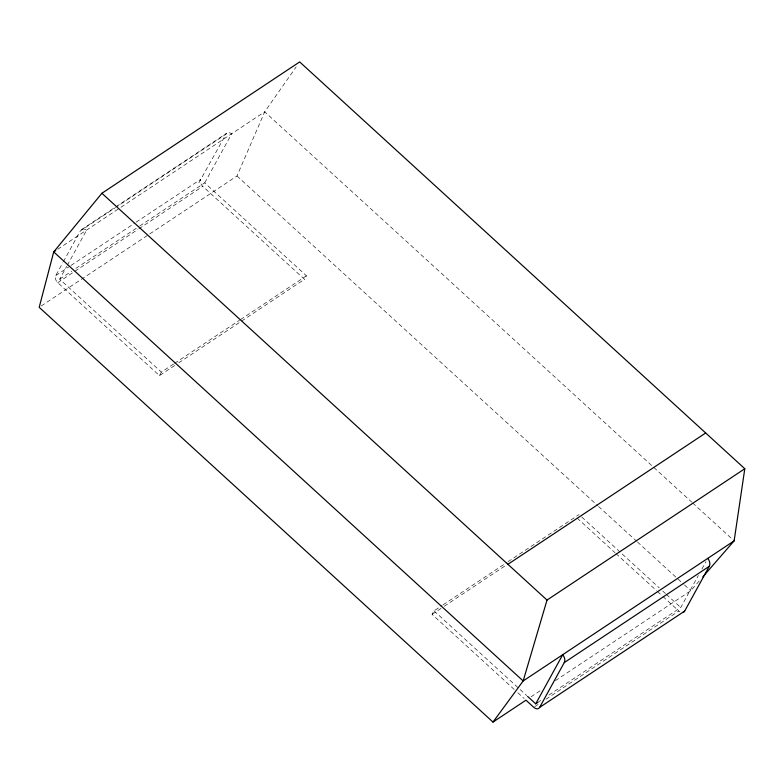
<?xml version="1.0" encoding="UTF-8"?>
<svg xmlns="http://www.w3.org/2000/svg" width="784" height="784" viewBox="0 0 784 784"><rect width="100%" height="100%" fill="white"/><g stroke="black" fill="none" stroke-linecap="round" stroke-linejoin="round"><path stroke-width="0.59" stroke-dasharray="3.92 2.94" d="M149.754 233.916L236.974 175.998L264.688 111.818L296.185 66.914M139.797 225.949L204.712 182.848L306.426 275.801L304.496 279.31L202.782 186.357A5.468 3.773 56.4 0 1 200.586 179.761L200.802 179.271L135.887 222.372M174.675 365.52L159.456 375.624L57.742 282.661A5.468 3.773 56.4 0 1 55.762 275.576L62.779 262.826M63.357 261.758L80.311 230.937L115.562 207.525M173.558 364.031L161.386 372.116L59.672 279.153L66.718 266.335M67.306 265.266L86.691 230.016A7.213 4.978 56.4 0 0 80.311 230.937M198.871 182.78L226.478 133.358L115.66 206.947M204.712 182.848L231.75 133.692A7.213 4.978 56.4 0 0 225.371 134.613L116.571 206.858M159.456 375.624L161.386 372.116M514.226 689.459L432.072 614.372L434.003 610.863L442.117 605.473M548.898 695.065L680.757 607.512L698.368 575.466M701.896 569.057L706.002 561.579M555.376 680.649L690.773 590.734L699.612 580.581M81.418 229.683L114.65 207.613M57.722 249.253L119.923 207.946M120.932 207.28L264.688 111.818L691.704 502.083M55.762 275.576L69.962 266.148M70.981 265.482L134.877 223.048M59.672 279.153L71.844 271.078M75.901 268.383L138.788 226.625M57.742 282.661L137.866 229.457M138.886 228.781L202.782 186.357M41.229 305.976L148.735 234.592M174.577 363.364L239.483 320.254M240.502 319.578L306.426 275.801M178.732 362.825L304.496 279.31M443.127 604.807L507.032 562.373M508.042 561.697L579.043 514.549M432.072 614.372L443.225 606.963M444.244 606.287L506.111 565.205M531.033 696.819L542.195 689.41M537.746 702.474L540.784 700.455M534.806 706.658L539.872 703.297M545.958 699.25L678.826 611.02A5.468 3.773 56.4 0 0 679.904 611.824M692.605 502.916L733.236 540.039M236.974 175.998L597.663 505.641M598.574 506.464L636.539 541.166M637.441 541.989L683.54 584.129M684.452 584.952L690.773 590.734M581.738 517.019L659.148 587.765M662.754 591.058L665.449 593.527M666.351 594.35L680.757 607.512M577.112 518.067L615.028 552.72M615.93 553.543L656.551 590.666M657.453 591.499L661.97 595.624M662.872 596.448L678.826 611.02M434.003 610.863L526.711 695.594M517.842 692.752L524.153 698.534"/><path stroke-width="1.18" d="M702.817 576.887L734.138 540.862L744.8 468.734L299.684 61.926L101.91 193.266L53.724 251.909L39.2 307.328L492.999 722.074L525.966 700.181L533.786 707.335A5.468 3.773 56.4 0 0 539.627 707.403L684.667 611.089L709.295 566.283A6.899 4.763 56.4 0 0 707.766 558.375M744.8 468.734L547.026 600.064L523.173 680.953L492.999 722.074M527.612 696.417L535.717 703.826L562.726 654.689A6.899 4.763 56.4 0 1 564.255 662.598L539.627 707.403M55.723 250.586L53.724 251.909L523.173 680.953L734.138 540.862M507.905 564.313L705.678 432.984M564.255 662.598L709.295 566.283M535.717 703.826L537.746 702.474M101.91 193.266L547.026 600.064M684.667 611.089A5.468 3.773 56.4 0 1 682.678 612.49"/></g></svg>
